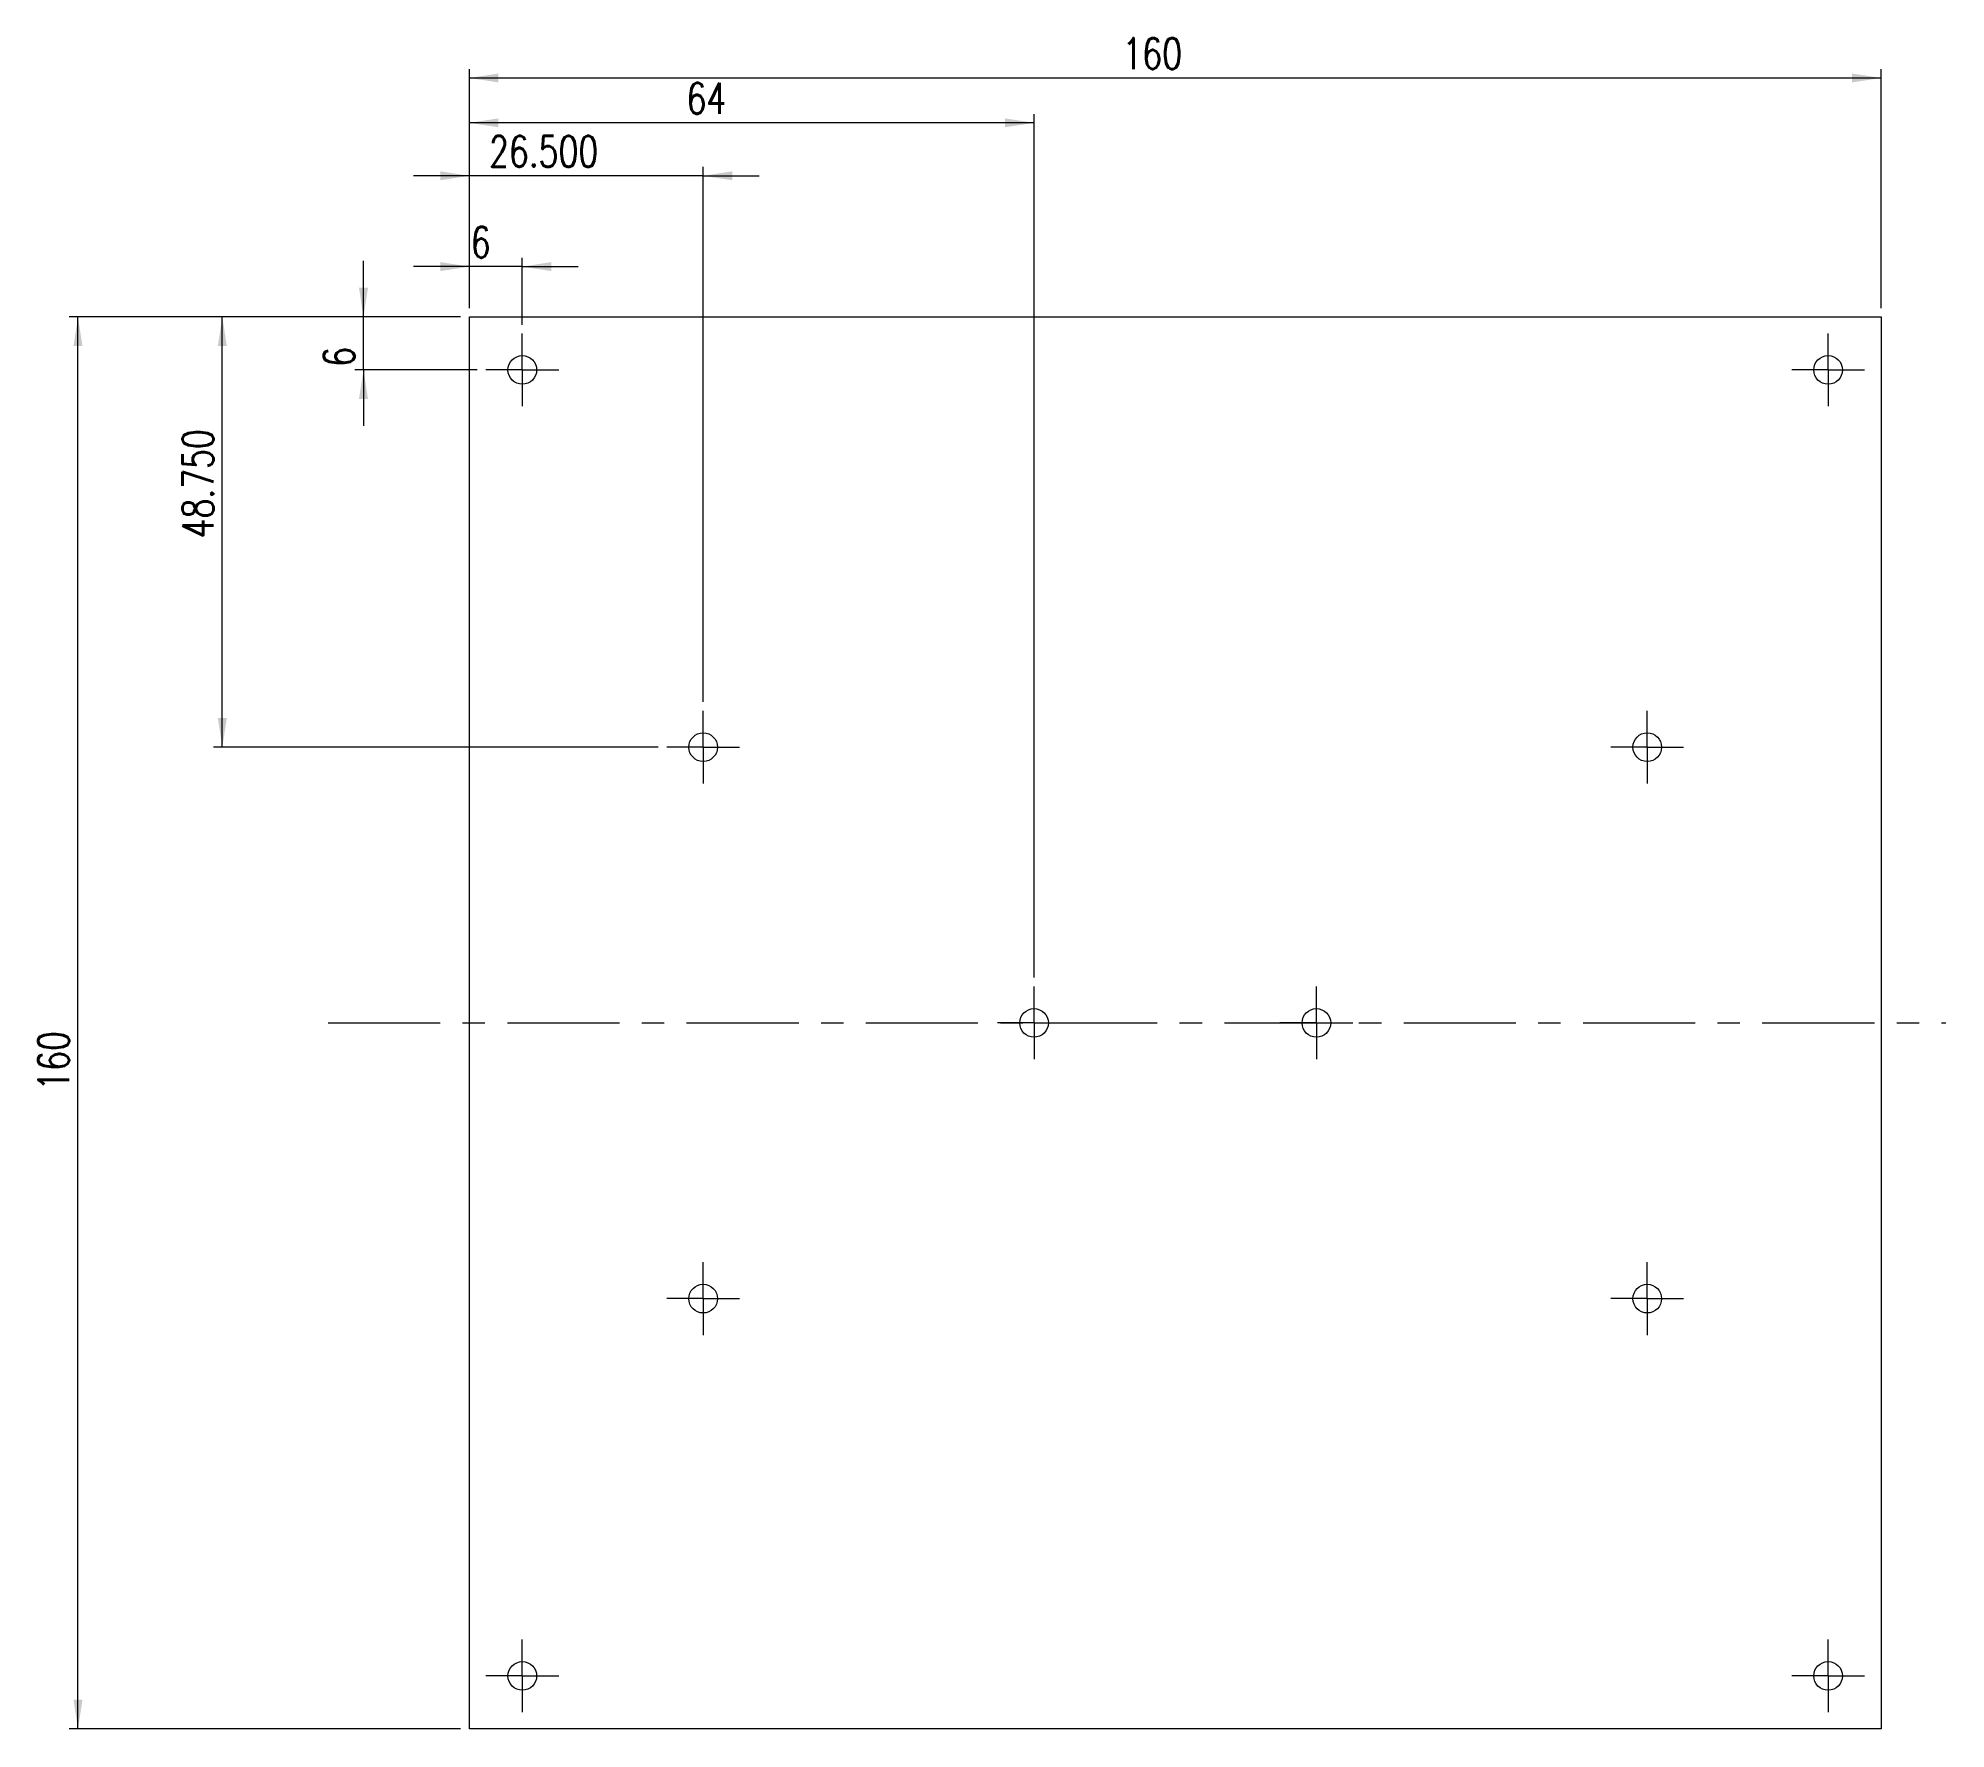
# Model space of a CAD drawing. Header units: millimetres. Extents: x 35 to 251, y 62 to 253.
import ezdxf

# ---------------------------------------------------------------- set-up
doc = ezdxf.new("R2010")
doc.units = ezdxf.units.MM
doc.linetypes.add('CENTERX2', pattern=[20.32, 12.7, -2.54, 2.54, -2.54])
doc.styles.add('SLDTEXTSTYLE0', font='TXT', dxfattribs={"width": 0.75, "bigfont": 'bigfont'})
doc.dimstyles.new('SLDDIMSTYLE0', dxfattribs={"dimtxt": 3.5, "dimasz": 3.302, "dimexe": 0, "dimexo": 0.0625, "dimgap": 0.875, "dimtad": 1, "dimrnd": 1e-09, "dimzin": 12, "dimdsep": 46, "dimtxsty": 'SLDTEXTSTYLE0', "dimsah": 1, "dimcen": 0.09, "dimadec": 0, "dimazin": 3, "dimtfac": 1, "dimtofl": 0, "dimtmove": 0, "dimatfit": 3, "dimfxl": 1, "dimfrac": 2, "dimtolj": 1, "dimtzin": 12, "dimarcsym": 0})
doc.dimstyles.new('SLDDIMSTYLE1', dxfattribs={"dimtxt": 3.5, "dimasz": 3.302, "dimexe": 0, "dimexo": 0.0625, "dimgap": 0.875, "dimtad": 1, "dimrnd": 1e-09, "dimzin": 4, "dimdsep": 46, "dimtxsty": 'SLDTEXTSTYLE0', "dimsah": 1, "dimcen": 0.09, "dimadec": 0, "dimazin": 1, "dimtfac": 1, "dimtofl": 0, "dimtmove": 0, "dimatfit": 3, "dimfxl": 1, "dimfrac": 2, "dimtolj": 1, "dimtzin": 12, "dimarcsym": 0})
doc.dimstyles.new('SLDDIMSTYLE2', dxfattribs={"dimtxt": 3.5, "dimasz": 3.302, "dimexe": 0, "dimexo": 0.0625, "dimgap": 0.875, "dimtad": 1, "dimrnd": 1e-09, "dimzin": 12, "dimdsep": 46, "dimtxsty": 'SLDTEXTSTYLE0', "dimsah": 1, "dimcen": 0.09, "dimadec": 0, "dimazin": 3, "dimtfac": 1, "dimtmove": 0, "dimatfit": 0, "dimfxl": 1, "dimfrac": 2, "dimtolj": 1, "dimtzin": 12, "dimarcsym": 0})
doc.dimstyles.new('SLDDIMSTYLE3', dxfattribs={"dimtxt": 3.5, "dimasz": 3.302, "dimexe": 0, "dimexo": 0.0625, "dimgap": 0.875, "dimtad": 1, "dimrnd": 1e-09, "dimzin": 4, "dimdsep": 46, "dimtxsty": 'SLDTEXTSTYLE0', "dimsah": 1, "dimcen": 0.09, "dimadec": 0, "dimazin": 1, "dimtfac": 1, "dimtmove": 0, "dimatfit": 0, "dimfxl": 1, "dimfrac": 2, "dimtolj": 1, "dimtzin": 12, "dimarcsym": 0})

# ---------------------------------------------------------------- blocks, each defined once
blk = doc.blocks.new('*D1')
at = {"color": 7, "linetype": 'Continuous', "lineweight": 0}
for p, q in [((83.47, 222.56), (83.47, 249.65)), ((243.47, 222.56), (243.47, 249.65)), ((83.47, 248.65), (243.47, 248.65))]:
    blk.add_line(p, q, dxfattribs=at)
for points in [[(83.47, 248.65), (86.77, 248.14), (86.77, 249.15)], [(243.47, 248.65), (240.17, 249.15), (240.17, 248.14)]]:
    blk.add_solid(points, dxfattribs=at)
at = {"color": 7, "linetype": 'Continuous', "lineweight": 0, "insert": (157.49, 253.16, -52.4), "char_height": 3.5, "attachment_point": 1, "style": 'SLDTEXTSTYLE0'}
blk.add_mtext('160', dxfattribs=at)
blk = doc.blocks.new('*D2')
at = {"color": 7, "linetype": 'Continuous', "lineweight": 0}
for p, q in [((82.47, 221.56), (38.11, 221.56)), ((39.11, 61.56), (39.11, 221.56)), ((82.47, 61.56), (38.11, 61.56))]:
    blk.add_line(p, q, dxfattribs=at)
for points in [[(39.11, 221.56), (38.6, 218.26), (39.62, 218.26)], [(39.11, 61.56), (39.62, 64.87), (38.6, 64.87)]]:
    blk.add_solid(points, dxfattribs=at)
at = {"color": 7, "linetype": 'Continuous', "lineweight": 0, "insert": (34.6, 133.89, -52.4), "char_height": 3.5, "attachment_point": 1, "rotation": 90, "style": 'SLDTEXTSTYLE0'}
blk.add_mtext('160', dxfattribs=at)
blk = doc.blocks.new('*D3')
at = {"color": 7, "linetype": 'Continuous', "lineweight": 0}
for p, q in [((82.47, 221.56), (54.47, 221.56)), ((55.47, 172.81), (55.47, 221.56)), ((104.85, 172.81), (54.47, 172.81))]:
    blk.add_line(p, q, dxfattribs=at)
for points in [[(55.47, 221.56), (54.96, 218.26), (55.98, 218.26)], [(55.47, 172.81), (55.98, 176.12), (54.96, 176.12)]]:
    blk.add_solid(points, dxfattribs=at)
at = {"color": 7, "linetype": 'Continuous', "lineweight": 0, "insert": (50.96, 196.47, -52.4), "char_height": 3.5, "attachment_point": 1, "rotation": 90, "style": 'SLDTEXTSTYLE0'}
blk.add_mtext('48.750', dxfattribs=at)
blk = doc.blocks.new('*D4')
at = {"color": 7, "linetype": 'Continuous', "lineweight": 0}
for p, q in [((71.47, 221.56), (71.47, 227.91)), ((82.47, 221.56), (70.47, 221.56)), ((71.47, 215.56), (71.47, 221.56)), ((84.35, 215.56), (70.47, 215.56)), ((71.47, 215.56), (71.47, 209.21))]:
    blk.add_line(p, q, dxfattribs=at)
for points in [[(71.47, 221.56), (71.98, 224.87), (70.96, 224.87)], [(71.47, 215.56), (70.96, 212.26), (71.98, 212.26)]]:
    blk.add_solid(points, dxfattribs=at)
at = {"color": 7, "linetype": 'Continuous', "lineweight": 0, "insert": (66.96, 215.93, -52.4), "char_height": 3.5, "attachment_point": 1, "rotation": 90, "style": 'SLDTEXTSTYLE0'}
blk.add_mtext('6', dxfattribs=at)
blk = doc.blocks.new('*D5')
at = {"color": 7, "linetype": 'Continuous', "lineweight": 0}
for p, q in [((83.47, 227.27), (77.12, 227.27)), ((83.47, 222.56), (83.47, 228.27)), ((89.47, 227.27), (83.47, 227.27)), ((89.47, 220.69), (89.47, 228.27)), ((89.47, 227.27), (95.82, 227.27))]:
    blk.add_line(p, q, dxfattribs=at)
for points in [[(83.47, 227.27), (80.17, 227.78), (80.17, 226.76)], [(89.47, 227.27), (92.77, 226.76), (92.77, 227.78)]]:
    blk.add_solid(points, dxfattribs=at)
at = {"color": 7, "linetype": 'Continuous', "lineweight": 0, "insert": (83.63, 231.78, -52.4), "char_height": 3.5, "attachment_point": 1, "style": 'SLDTEXTSTYLE0'}
blk.add_mtext('6', dxfattribs=at)
blk = doc.blocks.new('*D6')
at = {"color": 7, "linetype": 'Continuous', "lineweight": 0}
for p, q in [((83.47, 222.56), (83.47, 238.56)), ((109.97, 177.94), (109.97, 238.56)), ((83.47, 237.56), (77.12, 237.56)), ((109.97, 237.56), (83.47, 237.56)), ((109.97, 237.56), (116.32, 237.56))]:
    blk.add_line(p, q, dxfattribs=at)
for points in [[(83.47, 237.56), (80.17, 238.07), (80.17, 237.06)], [(109.97, 237.56), (113.27, 237.06), (113.27, 238.07)]]:
    blk.add_solid(points, dxfattribs=at)
at = {"color": 7, "linetype": 'Continuous', "lineweight": 0, "insert": (85.7, 242.08, -52.4), "char_height": 3.5, "attachment_point": 1, "style": 'SLDTEXTSTYLE0'}
blk.add_mtext('26.500', dxfattribs=at)
blk = doc.blocks.new('*D7')
at = {"color": 7, "linetype": 'Continuous', "lineweight": 0}
for p, q in [((83.47, 222.56), (83.47, 244.56)), ((147.47, 146.69), (147.47, 244.56)), ((147.47, 243.56), (83.47, 243.56))]:
    blk.add_line(p, q, dxfattribs=at)
for points in [[(83.47, 243.56), (86.77, 243.06), (86.77, 244.07)], [(147.47, 243.56), (144.17, 244.07), (144.17, 243.06)]]:
    blk.add_solid(points, dxfattribs=at)
at = {"color": 7, "linetype": 'Continuous', "lineweight": 0, "insert": (108.09, 248.08, -52.4), "char_height": 3.5, "attachment_point": 1, "style": 'SLDTEXTSTYLE0'}
blk.add_mtext('64', dxfattribs=at)
blk = doc.blocks.new('SW_CENTERMARKSYMBOL_0')
at = {"color": 0, "linetype": 'Continuous', "lineweight": 0}
for p, q in [((0, 2.5), (0, 4.125)), ((0, 0), (0, 2.5)), ((-2.5, 0), (-4.125, 0)), ((0, 0), (-2.5, 0)), ((0, 0), (0, -2.5)), ((0, 0), (2.5, 0)), ((2.5, 0), (4.125, 0)), ((0, -2.5), (0, -4.125))]:
    blk.add_line(p, q, dxfattribs=at)
blk = doc.blocks.new('SW_CENTERMARKSYMBOL_1')
at = {"color": 0, "linetype": 'Continuous', "lineweight": 0}
for p, q in [((0, 2.5), (0, 4.125)), ((0, 0), (0, 2.5)), ((-2.5, 0), (-4.125, 0)), ((0, 0), (-2.5, 0)), ((0, 0), (0, -2.5)), ((0, 0), (2.5, 0)), ((2.5, 0), (4.125, 0)), ((0, -2.5), (0, -4.125))]:
    blk.add_line(p, q, dxfattribs=at)
blk = doc.blocks.new('SW_CENTERMARKSYMBOL_2')
at = {"color": 0, "linetype": 'Continuous', "lineweight": 0}
for p, q in [((0, 2.5), (0, 4.125)), ((0, 0), (0, 2.5)), ((-2.5, 0), (-4.125, 0)), ((0, 0), (-2.5, 0)), ((0, 0), (0, -2.5)), ((0, 0), (2.5, 0)), ((2.5, 0), (4.125, 0)), ((0, -2.5), (0, -4.125))]:
    blk.add_line(p, q, dxfattribs=at)
blk = doc.blocks.new('SW_CENTERMARKSYMBOL_3')
at = {"color": 0, "linetype": 'Continuous', "lineweight": 0}
for p, q in [((0, 2.5), (0, 4.125)), ((0, 0), (0, 2.5)), ((-2.5, 0), (-4.125, 0)), ((0, 0), (-2.5, 0)), ((0, 0), (0, -2.5)), ((0, 0), (2.5, 0)), ((2.5, 0), (4.125, 0)), ((0, -2.5), (0, -4.125))]:
    blk.add_line(p, q, dxfattribs=at)
blk = doc.blocks.new('SW_CENTERMARKSYMBOL_4')
at = {"color": 0, "linetype": 'Continuous', "lineweight": 0}
for p, q in [((0, 2.5), (0, 4.125)), ((0, 0), (0, 2.5)), ((-2.5, 0), (-4.125, 0)), ((0, 0), (-2.5, 0)), ((0, 0), (0, -2.5)), ((0, 0), (2.5, 0)), ((2.5, 0), (4.125, 0)), ((0, -2.5), (0, -4.125))]:
    blk.add_line(p, q, dxfattribs=at)
blk = doc.blocks.new('SW_CENTERMARKSYMBOL_5')
at = {"color": 0, "linetype": 'Continuous', "lineweight": 0}
for p, q in [((0, 2.5), (0, 4.125)), ((0, 0), (0, 2.5)), ((-2.5, 0), (-4.125, 0)), ((0, 0), (-2.5, 0)), ((0, 0), (0, -2.5)), ((0, 0), (2.5, 0)), ((2.5, 0), (4.125, 0)), ((0, -2.5), (0, -4.125))]:
    blk.add_line(p, q, dxfattribs=at)
blk = doc.blocks.new('SW_CENTERMARKSYMBOL_6')
at = {"color": 0, "linetype": 'Continuous', "lineweight": 0}
for p, q in [((0, 2.5), (0, 4.125)), ((0, 0), (0, 2.5)), ((-2.5, 0), (-4.125, 0)), ((0, 0), (-2.5, 0)), ((0, 0), (0, -2.5)), ((0, 0), (2.5, 0)), ((2.5, 0), (4.125, 0)), ((0, -2.5), (0, -4.125))]:
    blk.add_line(p, q, dxfattribs=at)
blk = doc.blocks.new('SW_CENTERMARKSYMBOL_7')
at = {"color": 0, "linetype": 'Continuous', "lineweight": 0}
for p, q in [((0, 2.5), (0, 4.125)), ((0, 0), (0, 2.5)), ((-2.5, 0), (-4.125, 0)), ((0, 0), (-2.5, 0)), ((0, 0), (0, -2.5)), ((0, 0), (2.5, 0)), ((2.5, 0), (4.125, 0)), ((0, -2.5), (0, -4.125))]:
    blk.add_line(p, q, dxfattribs=at)
blk = doc.blocks.new('SW_CENTERMARKSYMBOL_8')
at = {"color": 0, "linetype": 'Continuous', "lineweight": 0}
for p, q in [((0, 2.5), (0, 4.125)), ((0, 0), (0, 2.5)), ((-2.5, 0), (-4.125, 0)), ((0, 0), (-2.5, 0)), ((0, 0), (0, -2.5)), ((0, 0), (2.5, 0)), ((2.5, 0), (4.125, 0)), ((0, -2.5), (0, -4.125))]:
    blk.add_line(p, q, dxfattribs=at)
blk = doc.blocks.new('SW_CENTERMARKSYMBOL_9')
at = {"color": 0, "linetype": 'Continuous', "lineweight": 0}
for p, q in [((0, 2.5), (0, 4.125)), ((0, 0), (0, 2.5)), ((-2.5, 0), (-4.125, 0)), ((0, 0), (-2.5, 0)), ((0, 0), (0, -2.5)), ((0, 0), (2.5, 0)), ((2.5, 0), (4.125, 0)), ((0, -2.5), (0, -4.125))]:
    blk.add_line(p, q, dxfattribs=at)

msp = doc.modelspace()

# ---------------------------------------------------------------- linework, layer by layer
at = {"color": 7, "linetype": 'Continuous', "lineweight": 15}
for p, q in [((83.472, 221.564), (243.472, 221.564)), ((83.472, 61.564), (83.472, 221.564)), ((243.472, 221.564), (243.472, 61.564)), ((243.472, 61.564), (83.472, 61.564))]:
    msp.add_line(p, q, dxfattribs=at)
at = {"color": 7, "linetype": 'CENTERX2', "lineweight": 0}
msp.add_line((67.454, 141.564), (250.816, 141.564), dxfattribs=at)
at = {"color": 7, "linetype": 'Continuous', "lineweight": 15}
for centre in [(89.472, 215.564), (237.472, 215.564), (109.972, 172.814), (216.972, 172.814), (147.472, 141.564), (179.472, 141.564), (109.972, 110.314), (216.972, 110.314), (89.472, 67.564), (237.472, 67.564)]:
    msp.add_circle(centre, 1.625, dxfattribs=at)

# ---------------------------------------------------------------- block references
at = {"color": 7, "linetype": 'Continuous', "lineweight": 0}
for name, p in [('SW_CENTERMARKSYMBOL_1', (89.472, 215.564)), ('SW_CENTERMARKSYMBOL_3', (237.472, 215.564)), ('SW_CENTERMARKSYMBOL_2', (109.972, 172.814)), ('SW_CENTERMARKSYMBOL_7', (216.972, 172.814)), ('SW_CENTERMARKSYMBOL_5', (147.472, 141.564)), ('SW_CENTERMARKSYMBOL_4', (179.472, 141.564)), ('SW_CENTERMARKSYMBOL_0', (109.972, 110.314)), ('SW_CENTERMARKSYMBOL_8', (216.972, 110.314)), ('SW_CENTERMARKSYMBOL_9', (89.472, 67.564)), ('SW_CENTERMARKSYMBOL_6', (237.472, 67.564))]:
    msp.add_blockref(name, p, dxfattribs=at)

# ---------------------------------------------------------------- dimensions: what is measured, and where the dimension line sits
for base, p1, p2, dimstyle, picture, middle in [((243.472, 248.647), (83.472, 221.564), (243.472, 221.564), 'SLDDIMSTYLE0', '*D1', (162.795, 248.647)), ((83.472, 243.564), (147.472, 145.689), (83.472, 221.564), 'SLDDIMSTYLE0', '*D7', (112.098, 243.564)), ((83.472, 237.564), (109.972, 176.939), (83.472, 221.564), 'SLDDIMSTYLE3', '*D6', (94.236, 237.564)), ((83.472, 227.272), (89.472, 219.689), (83.472, 221.564), 'SLDDIMSTYLE2', '*D5', (86.344, 227.272))]:
    dim = msp.add_linear_dim(base=base, p1=p1, p2=p2, dimstyle=dimstyle, dxfattribs=at)
    dim.commit()
    dim.dimension.update_dxf_attribs({"geometry": picture, "text_midpoint": middle, "dimtype": 160})
for base, p1, dimstyle, picture, middle in [((71.473, 221.564), (85.347, 215.564), 'SLDDIMSTYLE2', '*D4', (71.473, 218.646)), ((39.107, 221.564), (83.472, 61.564), 'SLDDIMSTYLE0', '*D2', (39.107, 139.192)), ((55.472, 221.564), (105.847, 172.814), 'SLDDIMSTYLE1', '*D3', (55.472, 205.003))]:
    dim = msp.add_linear_dim(base=base, p1=p1, p2=(83.472, 221.564), angle=90, dimstyle=dimstyle, dxfattribs=at)
    dim.commit()
    dim.dimension.update_dxf_attribs({"geometry": picture, "text_midpoint": middle, "dimtype": 160})

doc.saveas('drawing.dxf')
